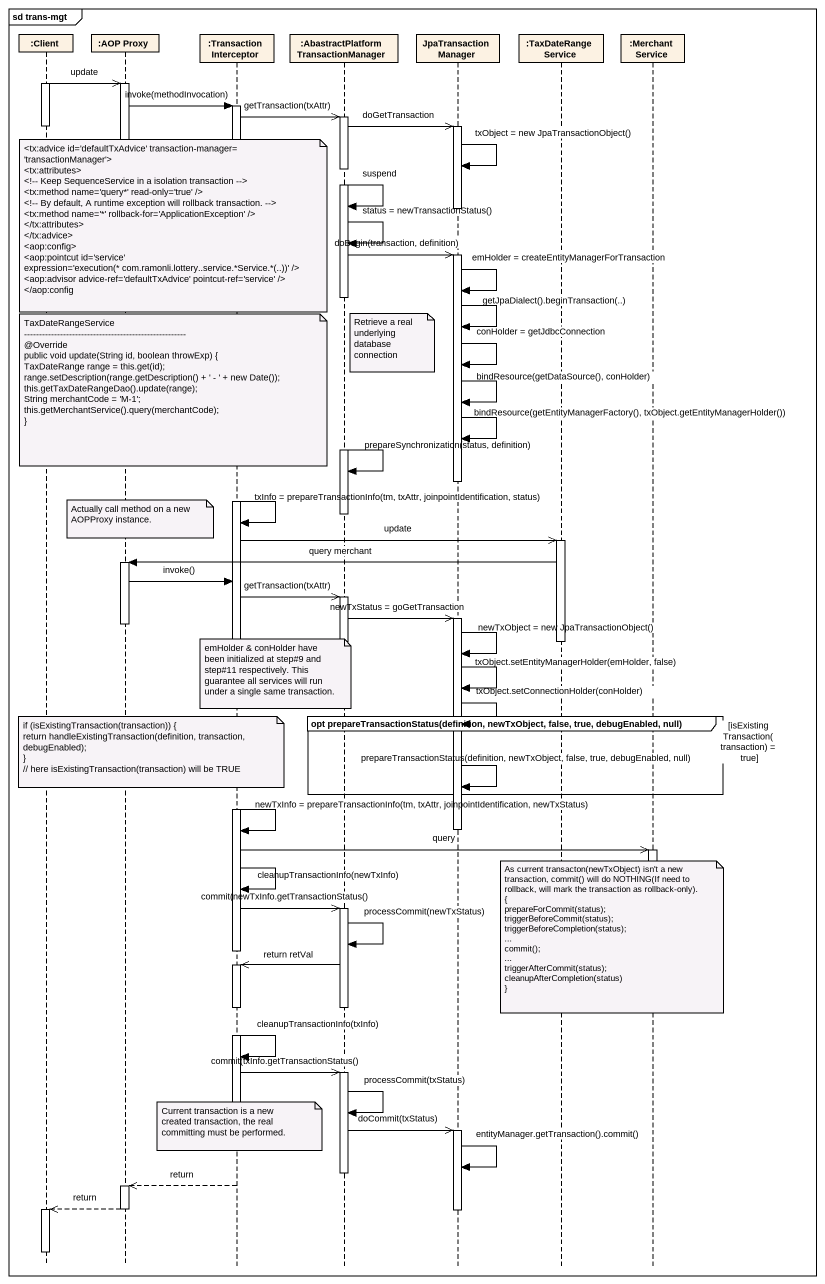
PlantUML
@startuml
mainframe sd trans-mgt
hide footbox
participant ":Client" as Client
participant ":AOP Proxy" as AOP_Proxy
participant ":Transaction Interceptor" as Transaction_Interceptor
participant ":AbastractPlatform TransactionManager" as AbastractPlatform
participant "JpaTransaction Manager" as JpaTransaction_Manager
participant ":TaxDateRange Service" as TaxDateRange_Service
participant ":Merchant Service" as Merchant_Service

activate Client
Client ->> AOP_Proxy : update
activate AOP_Proxy
AOP_Proxy -> Transaction_Interceptor : invoke(methodInvocation)
activate Transaction_Interceptor
Transaction_Interceptor ->> AbastractPlatform : getTransaction(txAttr)
activate AbastractPlatform
AbastractPlatform ->> JpaTransaction_Manager : doGetTransaction
deactivate Client
activate JpaTransaction_Manager
deactivate Transaction_Interceptor
JpaTransaction_Manager -> JpaTransaction_Manager : txObject = new JpaTransactionObject()
deactivate AOP_Proxy
AbastractPlatform -> AbastractPlatform : suspend
deactivate JpaTransaction_Manager
note over AOP_Proxy
  <tx:advice id='defaultTxAdvice' transaction-manager=
  ~'transactionManager'>
  <tx:attributes>
  <!~-- Keep SequenceService in a isolation transaction ~-->
  <tx:method name='query*' read-only='true' />
  <!~-- By default, A runtime exception will rollback transaction. ~-->
  <tx:method name='*' rollback-for='ApplicationException' />
  </tx:attributes>
  </tx:advice>
  <aop:config>
  <aop:pointcut id='service'
  expression='execution(* com.ramonli.lottery..service.*Service.*(..))' />
  <aop:advisor advice-ref='defaultTxAdvice' pointcut-ref='service' />
  </aop:config
end note
AbastractPlatform -> AbastractPlatform : status = newTransactionStatus()
AbastractPlatform ->> JpaTransaction_Manager : doBegin(transaction, definition)
activate JpaTransaction_Manager
JpaTransaction_Manager -> JpaTransaction_Manager : emHolder = createEntityManagerForTransaction
deactivate AbastractPlatform
JpaTransaction_Manager -> JpaTransaction_Manager : getJpaDialect().beginTransaction(..)
note right of AbastractPlatform : Retrieve a real underlying database connection
JpaTransaction_Manager -> JpaTransaction_Manager : conHolder = getJdbcConnection
note over AOP_Proxy
  TaxDateRangeService
  ~--~--~--~--~--~--~--~--~--~--~--~--~--~--~--~--~--~--~--~--~--~--~--~--~--~--~--
  ~@Override
  public void update(String id, boolean throwExp) {
  TaxDateRange range = this.get(id);
  range.setDescription(range.getDescription() + ' - ' + new Date());
  this.getTaxDateRangeDao().update(range);
  String merchantCode = 'M-1';
  this.getMerchantService().query(merchantCode);
  ~}
end note
JpaTransaction_Manager -> JpaTransaction_Manager : bindResource(getDataSource(), conHolder)
JpaTransaction_Manager -> JpaTransaction_Manager : bindResource(getEntityManagerFactory(), txObject.getEntityManagerHolder())
activate AbastractPlatform
AbastractPlatform -> AbastractPlatform : prepareSynchronization(status, definition)
deactivate JpaTransaction_Manager
activate Transaction_Interceptor
deactivate AbastractPlatform
note over AOP_Proxy : Actually call method on a new AOPProxy instance.
Transaction_Interceptor -> Transaction_Interceptor : txInfo = prepareTransactionInfo(tm, txAttr, joinpointIdentification, status)
Transaction_Interceptor ->> TaxDateRange_Service : update
activate TaxDateRange_Service
TaxDateRange_Service -> AOP_Proxy : query merchant
activate AOP_Proxy
AOP_Proxy -> Transaction_Interceptor : invoke()
Transaction_Interceptor ->> AbastractPlatform : getTransaction(txAttr)
activate AbastractPlatform
AbastractPlatform ->> JpaTransaction_Manager : newTxStatus = goGetTransaction
activate JpaTransaction_Manager
deactivate AOP_Proxy
deactivate Transaction_Interceptor
deactivate TaxDateRange_Service
JpaTransaction_Manager -> JpaTransaction_Manager : newTxObject = new JpaTransactionObject()
deactivate AbastractPlatform
note over Transaction_Interceptor : emHolder & conHolder have been initialized at step#9 and step#11 respectively. This guarantee all services will run under a single same transaction.
JpaTransaction_Manager -> JpaTransaction_Manager : txObject.setEntityManagerHolder(emHolder, false)
group opt prepareTransactionStatus(definition, newTxObject, false, true, debugEnabled, null) [isExistingTransaction(transaction) = true]
  JpaTransaction_Manager -> JpaTransaction_Manager : txObject.setConnectionHolder(conHolder)
  note over AOP_Proxy
    if (isExistingTransaction(transaction)) {
    return handleExistingTransaction(definition, transaction, debugEnabled);
    ~}
    // here isExistingTransaction(transaction) will be TRUE
  end note
  JpaTransaction_Manager -> JpaTransaction_Manager : prepareTransactionStatus(definition, newTxObject, false, true, debugEnabled, null)
end
activate Transaction_Interceptor
deactivate JpaTransaction_Manager
Transaction_Interceptor -> Transaction_Interceptor : newTxInfo = prepareTransactionInfo(tm, txAttr, joinpointIdentification, newTxStatus)
Transaction_Interceptor ->> Merchant_Service : query
activate Merchant_Service
Transaction_Interceptor -> Transaction_Interceptor : cleanupTransactionInfo(newTxInfo)
deactivate Merchant_Service
Transaction_Interceptor ->> AbastractPlatform : commit(newTxInfo.getTransactionStatus()
activate AbastractPlatform
note over Merchant_Service
  As current transacton(newTxObject) isn't a new transaction, commit() will do NOTHING(If need to rollback, will mark the transaction as rollback-only).
  {
  prepareForCommit(status);
  triggerBeforeCommit(status);
  triggerBeforeCompletion(status);
  ~...
  commit();
  ~...
  triggerAfterCommit(status);
  cleanupAfterCompletion(status)
  ~}
end note
AbastractPlatform -> AbastractPlatform : processCommit(newTxStatus)
deactivate Transaction_Interceptor
AbastractPlatform ->> Transaction_Interceptor : return retVal
activate Transaction_Interceptor
deactivate AbastractPlatform
Transaction_Interceptor -> Transaction_Interceptor : cleanupTransactionInfo(txInfo)
Transaction_Interceptor ->> AbastractPlatform : commit(txInfo.getTransactionStatus()
activate AbastractPlatform
AbastractPlatform -> AbastractPlatform : processCommit(txStatus)
deactivate Transaction_Interceptor
note over Transaction_Interceptor : Current transaction is a new created transaction, the real committing must be performed.
AbastractPlatform ->> JpaTransaction_Manager : doCommit(txStatus)
activate JpaTransaction_Manager
JpaTransaction_Manager -> JpaTransaction_Manager : entityManager.getTransaction().commit()
deactivate AbastractPlatform
Transaction_Interceptor -->> AOP_Proxy : return
activate AOP_Proxy
AOP_Proxy -->> Client : return
deactivate AOP_Proxy
activate Client
deactivate JpaTransaction_Manager
deactivate Client
@enduml
